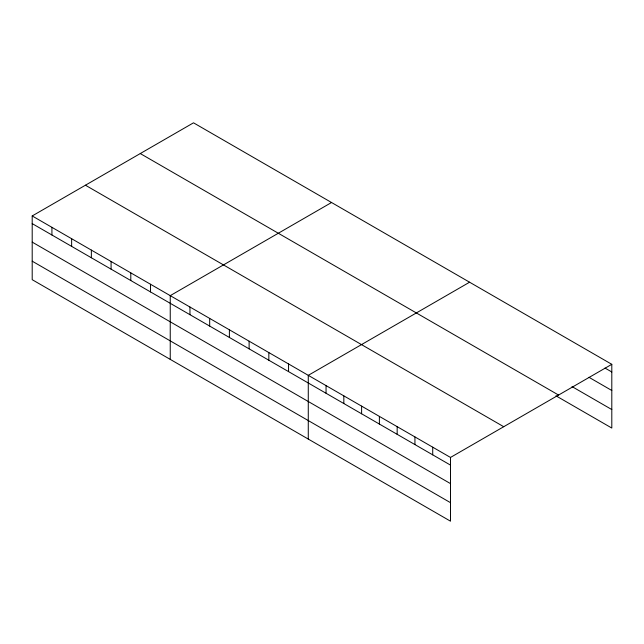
<?xml version="1.0" encoding="UTF-8"?>
<svg xmlns="http://www.w3.org/2000/svg" width="644" height="644" viewBox="0 0 644 644"><rect width="100%" height="100%" fill="white"/><g stroke="black" fill="none" stroke-linecap="round" stroke-linejoin="round"><path stroke-width="0.97" d="M32.2 215.949L450.494 457.449L450.494 521.181L32.2 279.681L32.2 215.949L193.506 122.819L611.8 364.319L611.8 428.051L555.925 395.794M331.539 202.514L170.241 295.644L170.241 359.376M469.581 282.209L308.275 375.339L308.275 439.071M450.494 457.449L611.8 364.319M605.03 368.07L611.8 371.982M588.946 377.287L611.8 390.481M572.009 386.577L611.8 409.552M140.271 153.554L558.573 395.054M85.427 185.214L503.729 426.714M32.2 223.613L450.494 465.113M32.2 242.112L450.494 483.612M32.2 261.174L450.494 502.674M432.72 447.186L432.72 454.849M414.937 436.922L414.937 444.585M397.163 426.658L397.163 434.322M379.388 416.394L379.388 424.058M361.606 406.131L361.606 413.794M343.832 395.867L343.832 403.53M326.049 385.603L326.049 393.267M288.552 363.949L288.552 371.612M268.838 352.566L268.838 360.229M249.115 341.183L249.115 348.847M229.393 329.8L229.393 337.456M209.678 318.41L209.678 326.073M189.956 307.027L189.956 314.691M150.519 284.254L150.519 291.917M130.796 272.871L130.796 280.534M111.082 261.488L111.082 269.152M91.359 250.105L91.359 257.761M71.637 238.715L71.637 246.378M51.923 227.332L51.923 234.996"/></g></svg>
